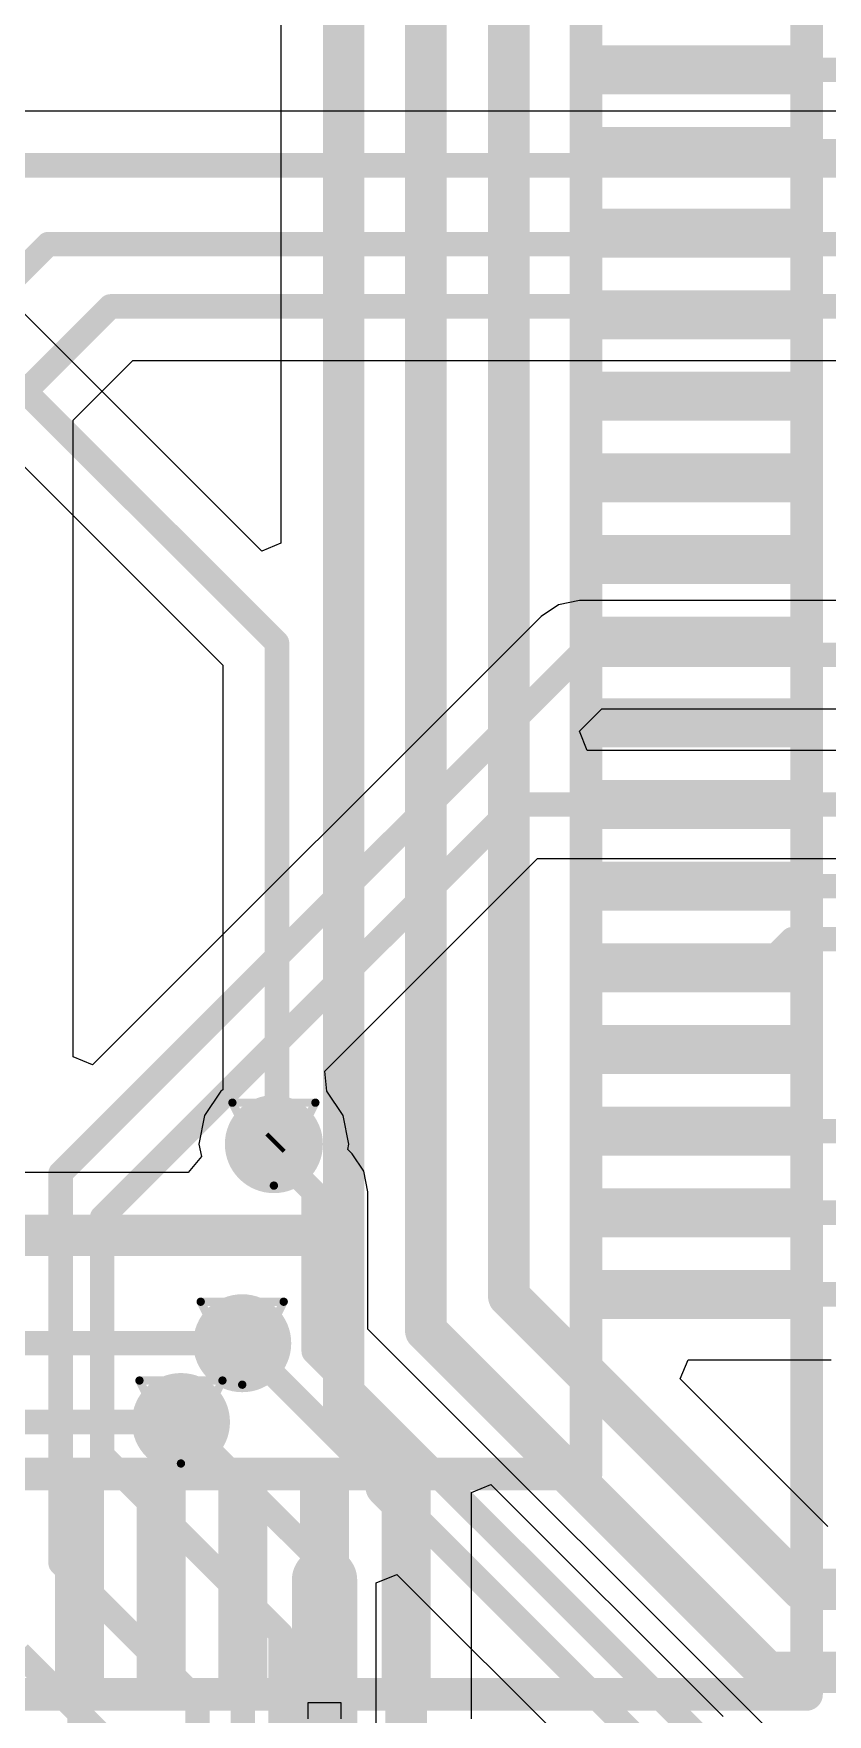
# Model space of a CAD drawing. Header units: millimetres. Extents: x 9.6 to 105, y 7.6 to 66.9.
# Drawn here: x 71.39 to 76.24, y 34.61 to 44.9 of the extents above; entities that cross this region are included whole.
import ezdxf

# ---------------------------------------------------------------- set-up
doc = ezdxf.new("R2010")
doc.units = ezdxf.units.MM
for name, color, linetype in [('BottomLayer', 5, 'Continuous'), ('BottomSolder', 6, 'Continuous'), ('DrillDrawing', 1, 'Continuous'), ('Mechanical2', 216, 'Continuous'), ('Mechanical3', 76, 'Continuous'), ('Mechanical5', 56, 'Continuous'), ('TopLayer', 1, 'Continuous'), ('TopOverlay', 2, 'Continuous'), ('TopPaste', 8, 'Continuous'), ('TopSolder', 216, 'Continuous'), ('ViaHoleLayer', 16, 'Continuous')]:
    doc.layers.add(name, color=color, linetype=linetype)

msp = doc.modelspace()

# ---------------------------------------------------------------- hatches: boundary and pattern name
at = {"layer": 'BottomLayer'}
h = msp.add_hatch(color=5, dxfattribs=at)
edge = h.paths.add_edge_path()
edge.add_arc((72.8572076, 38.09999999999999), 0.1999996, 0, 360)
h = msp.add_hatch(color=5, dxfattribs=at)
edge = h.paths.add_edge_path()
edge.add_arc((72.6634056, 36.88079999999999), 0.1999996, 0, 360)
h = msp.add_hatch(color=5, dxfattribs=at)
edge = h.paths.add_edge_path()
edge.add_arc((72.2884, 36.3982), 0.1999996, 0, 360)
at = {"layer": 'BottomSolder'}
h = msp.add_hatch(color=6, dxfattribs=at)
edge = h.paths.add_edge_path()
edge.add_arc((72.8572076, 38.09999999999999), 0.2999994, 0, 360)
h = msp.add_hatch(color=6, dxfattribs=at)
edge = h.paths.add_edge_path()
edge.add_arc((72.6634056, 36.88079999999999), 0.2999994, 0, 360)
h = msp.add_hatch(color=6, dxfattribs=at)
edge = h.paths.add_edge_path()
edge.add_arc((72.2884, 36.3982), 0.2999994, 0, 360)
at = {"layer": 'TopLayer'}
for points in [[(74.81732432999999, 44.8300221), (76.01732446999999, 44.8300221), (76.01732446999999, 44.5300227), (74.81732432999999, 44.5300227)], [(74.81727353, 44.3299977), (76.01727367, 44.3299977), (76.01727367, 44.0299983), (74.81727353, 44.0299983)], [(74.81732432999999, 43.8299733), (76.01732446999999, 43.8299733), (76.01732446999999, 43.5299739), (74.81732432999999, 43.5299739)], [(74.81732432999999, 43.3299997), (76.01732446999999, 43.3299997), (76.01732446999999, 43.0300003), (74.81732432999999, 43.0300003)], [(74.81732432999999, 42.8300261), (76.01732446999999, 42.8300261), (76.01732446999999, 42.5300267), (74.81732432999999, 42.5300267)], [(74.81732432999999, 42.3300017), (76.01732446999999, 42.3300017), (76.01732446999999, 42.03000229999999), (74.81732432999999, 42.03000229999999)], [(74.81732432999999, 41.8299773), (76.01732446999999, 41.8299773), (76.01732446999999, 41.5299779), (74.81732432999999, 41.5299779)], [(74.81732432999999, 41.3300037), (76.01732446999999, 41.3300037), (76.01732446999999, 41.0300043), (74.81732432999999, 41.0300043)], [(74.81732432999999, 40.8299793), (76.01732446999999, 40.8299793), (76.01732446999999, 40.52997989999999), (74.81732432999999, 40.52997989999999)], [(74.81732432999999, 40.33000569999999), (76.01732446999999, 40.33000569999999), (76.01732446999999, 40.0300063), (74.81732432999999, 40.0300063)], [(74.81732432999999, 39.8299813), (76.01732446999999, 39.8299813), (76.01732446999999, 39.5299819), (74.81732432999999, 39.5299819)], [(74.81732432999999, 39.3300077), (76.01732446999999, 39.3300077), (76.01732446999999, 39.0300083), (74.81732432999999, 39.0300083)], [(74.81732432999999, 38.82998329999999), (76.01732446999999, 38.82998329999999), (76.01732446999999, 38.5299839), (74.81732432999999, 38.5299839)], [(74.81732432999999, 38.3300097), (76.01732446999999, 38.3300097), (76.01732446999999, 38.0300103), (74.81732432999999, 38.0300103)], [(74.81732432999999, 37.8299853), (76.01732446999999, 37.8299853), (76.01732446999999, 37.5299859), (74.81732432999999, 37.5299859)], [(74.81732432999999, 37.3300117), (76.01732446999999, 37.3300117), (76.01732446999999, 37.0300123), (74.81732432999999, 37.0300123)], [(71.5173195, 36.03000287), (71.81731889999999, 36.03000287), (71.81731889999999, 34.83000273), (71.5173195, 34.83000273)], [(72.01729309999999, 36.03000287), (72.3172925, 36.03000287), (72.3172925, 34.83000273), (72.01729309999999, 34.83000273)], [(72.51731749999999, 36.03000287), (72.8173169, 36.03000287), (72.8173169, 34.83000273), (72.51731749999999, 34.83000273)], [(73.0172911, 36.03000287), (73.3172905, 36.03000287), (73.3172905, 34.83000273), (73.0172911, 34.83000273)], [(73.5173155, 36.03000287), (73.8173149, 36.03000287), (73.8173149, 34.83000273), (73.5173155, 34.83000273)]]:
    msp.add_hatch(color=1, dxfattribs=at).paths.add_polyline_path(points)
h = msp.add_hatch(color=1, dxfattribs=at)
edge = h.paths.add_edge_path()
edge.add_arc((72.8572076, 38.09999999999999), 0.1999996, 0, 360)
h = msp.add_hatch(color=1, dxfattribs=at)
edge = h.paths.add_edge_path()
edge.add_arc((72.6634056, 36.88079999999999), 0.1999996, 0, 360)
h = msp.add_hatch(color=1, dxfattribs=at)
edge = h.paths.add_edge_path()
edge.add_arc((72.2884, 36.3982), 0.1999996, 0, 360)
at = {"layer": 'TopPaste'}
for points in [[(74.81732432999999, 44.8300221), (76.01732446999999, 44.8300221), (76.01732446999999, 44.5300227), (74.81732432999999, 44.5300227)], [(74.81727353, 44.3299977), (76.01727367, 44.3299977), (76.01727367, 44.0299983), (74.81727353, 44.0299983)], [(74.81732432999999, 43.8299733), (76.01732446999999, 43.8299733), (76.01732446999999, 43.5299739), (74.81732432999999, 43.5299739)], [(74.81732432999999, 43.3299997), (76.01732446999999, 43.3299997), (76.01732446999999, 43.0300003), (74.81732432999999, 43.0300003)], [(74.81732432999999, 42.8300261), (76.01732446999999, 42.8300261), (76.01732446999999, 42.5300267), (74.81732432999999, 42.5300267)], [(74.81732432999999, 42.3300017), (76.01732446999999, 42.3300017), (76.01732446999999, 42.03000229999999), (74.81732432999999, 42.03000229999999)], [(74.81732432999999, 41.8299773), (76.01732446999999, 41.8299773), (76.01732446999999, 41.5299779), (74.81732432999999, 41.5299779)], [(74.81732432999999, 41.3300037), (76.01732446999999, 41.3300037), (76.01732446999999, 41.0300043), (74.81732432999999, 41.0300043)], [(74.81732432999999, 40.8299793), (76.01732446999999, 40.8299793), (76.01732446999999, 40.52997989999999), (74.81732432999999, 40.52997989999999)], [(74.81732432999999, 40.33000569999999), (76.01732446999999, 40.33000569999999), (76.01732446999999, 40.0300063), (74.81732432999999, 40.0300063)], [(74.81732432999999, 39.8299813), (76.01732446999999, 39.8299813), (76.01732446999999, 39.5299819), (74.81732432999999, 39.5299819)], [(74.81732432999999, 39.3300077), (76.01732446999999, 39.3300077), (76.01732446999999, 39.0300083), (74.81732432999999, 39.0300083)], [(74.81732432999999, 38.82998329999999), (76.01732446999999, 38.82998329999999), (76.01732446999999, 38.5299839), (74.81732432999999, 38.5299839)], [(74.81732432999999, 38.3300097), (76.01732446999999, 38.3300097), (76.01732446999999, 38.0300103), (74.81732432999999, 38.0300103)], [(74.81732432999999, 37.8299853), (76.01732446999999, 37.8299853), (76.01732446999999, 37.5299859), (74.81732432999999, 37.5299859)], [(74.81732432999999, 37.3300117), (76.01732446999999, 37.3300117), (76.01732446999999, 37.0300123), (74.81732432999999, 37.0300123)], [(71.5173195, 36.03000287), (71.81731889999999, 36.03000287), (71.81731889999999, 34.83000273), (71.5173195, 34.83000273)], [(72.01729309999999, 36.03000287), (72.3172925, 36.03000287), (72.3172925, 34.83000273), (72.01729309999999, 34.83000273)], [(72.51731749999999, 36.03000287), (72.8173169, 36.03000287), (72.8173169, 34.83000273), (72.51731749999999, 34.83000273)], [(73.0172911, 36.03000287), (73.3172905, 36.03000287), (73.3172905, 34.83000273), (73.0172911, 34.83000273)], [(73.5173155, 36.03000287), (73.8173149, 36.03000287), (73.8173149, 34.83000273), (73.5173155, 34.83000273)]]:
    msp.add_hatch(color=8, dxfattribs=at).paths.add_polyline_path(points)
at = {"layer": 'TopSolder'}
for points in [[(74.81732432999999, 44.8300221), (76.01732446999999, 44.8300221), (76.01732446999999, 44.5300227), (74.81732432999999, 44.5300227)], [(74.81727353, 44.3299977), (76.01727367, 44.3299977), (76.01727367, 44.0299983), (74.81727353, 44.0299983)], [(74.81732432999999, 43.8299733), (76.01732446999999, 43.8299733), (76.01732446999999, 43.5299739), (74.81732432999999, 43.5299739)], [(74.81732432999999, 43.3299997), (76.01732446999999, 43.3299997), (76.01732446999999, 43.0300003), (74.81732432999999, 43.0300003)], [(74.81732432999999, 42.8300261), (76.01732446999999, 42.8300261), (76.01732446999999, 42.5300267), (74.81732432999999, 42.5300267)], [(74.81732432999999, 42.3300017), (76.01732446999999, 42.3300017), (76.01732446999999, 42.03000229999999), (74.81732432999999, 42.03000229999999)], [(74.81732432999999, 41.8299773), (76.01732446999999, 41.8299773), (76.01732446999999, 41.5299779), (74.81732432999999, 41.5299779)], [(74.81732432999999, 41.3300037), (76.01732446999999, 41.3300037), (76.01732446999999, 41.0300043), (74.81732432999999, 41.0300043)], [(74.81732432999999, 40.8299793), (76.01732446999999, 40.8299793), (76.01732446999999, 40.52997989999999), (74.81732432999999, 40.52997989999999)], [(74.81732432999999, 40.33000569999999), (76.01732446999999, 40.33000569999999), (76.01732446999999, 40.0300063), (74.81732432999999, 40.0300063)], [(74.81732432999999, 39.8299813), (76.01732446999999, 39.8299813), (76.01732446999999, 39.5299819), (74.81732432999999, 39.5299819)], [(74.81732432999999, 39.3300077), (76.01732446999999, 39.3300077), (76.01732446999999, 39.0300083), (74.81732432999999, 39.0300083)], [(74.81732432999999, 38.82998329999999), (76.01732446999999, 38.82998329999999), (76.01732446999999, 38.5299839), (74.81732432999999, 38.5299839)], [(74.81732432999999, 38.3300097), (76.01732446999999, 38.3300097), (76.01732446999999, 38.0300103), (74.81732432999999, 38.0300103)], [(74.81732432999999, 37.8299853), (76.01732446999999, 37.8299853), (76.01732446999999, 37.5299859), (74.81732432999999, 37.5299859)], [(74.81732432999999, 37.3300117), (76.01732446999999, 37.3300117), (76.01732446999999, 37.0300123), (74.81732432999999, 37.0300123)], [(71.5173195, 36.03000287), (71.81731889999999, 36.03000287), (71.81731889999999, 34.83000273), (71.5173195, 34.83000273)], [(72.01729309999999, 36.03000287), (72.3172925, 36.03000287), (72.3172925, 34.83000273), (72.01729309999999, 34.83000273)], [(72.51731749999999, 36.03000287), (72.8173169, 36.03000287), (72.8173169, 34.83000273), (72.51731749999999, 34.83000273)], [(73.0172911, 36.03000287), (73.3172905, 36.03000287), (73.3172905, 34.83000273), (73.0172911, 34.83000273)], [(73.5173155, 36.03000287), (73.8173149, 36.03000287), (73.8173149, 34.83000273), (73.5173155, 34.83000273)]]:
    msp.add_hatch(color=216, dxfattribs=at).paths.add_polyline_path(points)
h = msp.add_hatch(color=216, dxfattribs=at)
edge = h.paths.add_edge_path()
edge.add_arc((72.8572076, 38.09999999999999), 0.2999994, 0, 360)
h = msp.add_hatch(color=216, dxfattribs=at)
edge = h.paths.add_edge_path()
edge.add_arc((72.6634056, 36.88079999999999), 0.2999994, 0, 360)
h = msp.add_hatch(color=216, dxfattribs=at)
edge = h.paths.add_edge_path()
edge.add_arc((72.2884, 36.3982), 0.2999994, 0, 360)
at = {"layer": 'ViaHoleLayer'}
h = msp.add_hatch(color=16, dxfattribs=at)
edge = h.paths.add_edge_path()
edge.add_arc((72.8572076, 38.09999999999999), 0.0999998, 0, 360)
h = msp.add_hatch(color=16, dxfattribs=at)
edge = h.paths.add_edge_path()
edge.add_arc((72.6634056, 36.88079999999999), 0.0999998, 0, 360)
h = msp.add_hatch(color=16, dxfattribs=at)
edge = h.paths.add_edge_path()
edge.add_arc((72.2884, 36.3982), 0.0999998, 0, 360)

# ---------------------------------------------------------------- linework, layer by layer
at = {"layer": 'BottomLayer'}
for p, q in [((100.9618123, 44.42576586), (70.25303957999999, 44.42576586)), ((71.62916586, 42.53474601999999), (71.99385398, 42.89943414)), ((71.99385398, 42.89943414), (78.04494678, 42.89943414)), ((71.62916586, 38.63412136), (71.62916586, 42.53474601999999)), ((74.59999049999999, 41.40334112), (74.49249008, 41.33150991999999)), ((74.7268, 41.42856586), (74.59999049999999, 41.40334112)), ((78.57834678, 41.42856586), (74.7268, 41.42856586)), ((74.49249008, 41.33150991999999), (71.74649862, 38.58551846)), ((74.72692446, 40.62870462), (74.86405398, 40.76583414)), ((74.86405398, 40.76583414), (78.57834678, 40.76583414)), ((74.77552736, 40.51137186), (74.72692446, 40.62870462)), ((76.49554677999998, 40.51137186), (74.77552736, 40.51137186)), ((73.16960981999999, 38.54657518), (74.47167732, 39.84864013999999)), ((74.47167732, 39.84864013999999), (76.49554677999998, 39.84864013999999)), ((71.74649862, 38.58551846), (71.62916586, 38.63412136)), ((73.1816418, 38.42442912), (73.16960981999999, 38.54657518)), ((73.28109804, 38.27558003999999), (73.1816418, 38.42442912)), ((73.31602303999999, 38.09999999999999), (73.28109804, 38.27558003999999)), ((73.30958414, 38.06763024), (73.31602303999999, 38.09999999999999)), ((73.33550991999999, 38.04170446), (73.30958414, 38.06763024)), ((73.40734112, 37.9342015), (73.33550991999999, 38.04170446)), ((73.43256586, 37.807392), (73.40734112, 37.9342015)), ((73.43256586, 36.96725398), (73.43256586, 37.807392)), ((78.46630992, 31.93351246), (73.43256586, 36.96725398)), ((73.48336586, 35.41261142), (73.61036586, 35.46521736)), ((73.48336586, 27.77245398), (73.48336586, 35.41261142)), ((73.61036586, 35.46521736), (74.75103414, 34.32454908))]:
    msp.add_line(p, q, dxfattribs=at)
at = {"layer": 'BottomLayer', "const_width": 0.1499997}
for points in [[(70.0024, 44.0944), (101.6450088, 44.0944)], [(67.91959999999999, 40.0558), (71.4756, 43.6118)], [(71.4756, 43.6118), (88.36659999999999, 43.6118)], [(71.2978, 42.672), (71.8566, 43.2308)], [(71.8566, 43.2308), (78.359, 43.2308)], [(71.5518, 37.9222), (74.7268, 41.0972)], [(74.7268, 41.0972), (78.8924, 41.0972)], [(71.80579999999999, 37.65138519999999), (74.3344208, 40.180006)], [(74.3344208, 40.180006), (76.8096, 40.180006)], [(72.8572076, 38.0513844), (72.8572076, 38.09999999999999)], [(72.8572076, 38.0513844), (73.1012, 37.807392)], [(71.5518, 35.5346), (71.5518, 37.9222)], [(73.1012, 36.83), (73.1012, 37.807392)], [(71.80579999999999, 36.195), (71.80579999999999, 37.65138519999999)], [(72.6634056, 36.88079999999999), (75.08239999999999, 34.4618056)], [(73.1012, 36.83), (78.232, 31.6992)], [(72.2884, 36.3982), (73.15199999999999, 35.5346)], [(71.80579999999999, 36.195), (72.898, 35.10279999999999)], [(71.5518, 35.5346), (72.39, 34.6964)], [(73.15199999999999, 27.6352), (73.15199999999999, 35.5346)], [(72.898, 30.861), (72.898, 35.10279999999999)], [(71.2978, 34.9839788), (72.08916239999999, 34.1926164)], [(72.39, 31.77539999999999), (72.39, 34.6964)]]:
    msp.add_lwpolyline(points, dxfattribs=at)
at = {"layer": 'BottomLayer', "const_width": 0.07499858}
for points in [[(71.43809944, 43.6118, 1), (71.51310056, 43.6118, 1)], [(71.43809944, 43.6118, 1), (71.51310056, 43.6118, 1)], [(71.81909944, 43.2308, 1), (71.89410055999998, 43.2308, 1)], [(71.81909944, 43.2308, 1), (71.89410055999998, 43.2308, 1)], [(74.68929944, 41.0972, 1), (74.76430056, 41.0972, 1)], [(74.68929944, 41.0972, 1), (74.76430056, 41.0972, 1)], [(74.29692023999999, 40.180006, 1), (74.37192136, 40.180006, 1)], [(74.29692023999999, 40.180006, 1), (74.37192136, 40.180006, 1)], [(72.81970704, 38.09999999999999, 1), (72.89470816, 38.09999999999999, 1)], [(72.81970704, 38.0513844, 1), (72.89470816, 38.0513844, 1)], [(72.81970704, 38.0513844, 1), (72.89470816, 38.0513844, 1)], [(71.51429944, 37.9222, 1), (71.58930056, 37.9222, 1)], [(71.51429944, 37.9222, 1), (71.58930056, 37.9222, 1)], [(73.06369944, 37.807392, 1), (73.13870056, 37.807392, 1)], [(73.06369944, 37.807392, 1), (73.13870056, 37.807392, 1)], [(71.76829943999999, 37.65138519999999, 1), (71.84330056, 37.65138519999999, 1)], [(71.76829943999999, 37.65138519999999, 1), (71.84330056, 37.65138519999999, 1)], [(72.62590503999999, 36.88079999999999, 1), (72.70090616, 36.88079999999999, 1)], [(73.06369944, 36.83, 1), (73.13870056, 36.83, 1)], [(73.06369944, 36.83, 1), (73.13870056, 36.83, 1)], [(72.25089944, 36.3982, 1), (72.32590056, 36.3982, 1)], [(71.76829943999999, 36.195, 1), (71.84330056, 36.195, 1)], [(71.76829943999999, 36.195, 1), (71.84330056, 36.195, 1)], [(71.51429944, 35.5346, 1), (71.58930056, 35.5346, 1)], [(71.51429944, 35.5346, 1), (71.58930056, 35.5346, 1)], [(73.11449943999999, 35.5346, 1), (73.18950056, 35.5346, 1)], [(73.11449943999999, 35.5346, 1), (73.18950056, 35.5346, 1)], [(72.86049944, 35.10279999999999, 1), (72.93550056, 35.10279999999999, 1)], [(72.86049944, 35.10279999999999, 1), (72.93550056, 35.10279999999999, 1)], [(72.35249944, 34.6964, 1), (72.42750056, 34.6964, 1)], [(72.35249944, 34.6964, 1), (72.42750056, 34.6964, 1)]]:
    msp.add_lwpolyline(points, format="xyb", close=True, dxfattribs=at)
at = {"layer": 'DrillDrawing', "const_width": 0.0508}
for points in [[(72.6032076, 38.354), (73.1112076, 38.354)], [(72.6032076, 38.354), (72.8572076, 37.846)], [(72.8572076, 37.846), (73.1112076, 38.354)], [(72.40940559999999, 37.1348), (72.9174056, 37.1348)], [(72.40940559999999, 37.1348), (72.6634056, 36.6268)], [(72.6634056, 36.6268), (72.9174056, 37.1348)], [(72.03439999999999, 36.6522), (72.54239999999999, 36.6522)], [(72.03439999999999, 36.6522), (72.2884, 36.1442)], [(72.2884, 36.1442), (72.54239999999999, 36.6522)]]:
    msp.add_lwpolyline(points, dxfattribs=at)
at = {"layer": 'DrillDrawing', "const_width": 0.0254}
for points in [[(72.5905076, 38.354, 1), (72.61590759999999, 38.354, 1)], [(72.5905076, 38.354, 1), (72.61590759999999, 38.354, 1)], [(73.09850759999999, 38.354, 1), (73.1239076, 38.354, 1)], [(73.09850759999999, 38.354, 1), (73.1239076, 38.354, 1)], [(72.8445076, 37.846, 1), (72.86990759999999, 37.846, 1)], [(72.8445076, 37.846, 1), (72.86990759999999, 37.846, 1)], [(72.3967056, 37.1348, 1), (72.4221056, 37.1348, 1)], [(72.3967056, 37.1348, 1), (72.4221056, 37.1348, 1)], [(72.9047056, 37.1348, 1), (72.93010559999999, 37.1348, 1)], [(72.9047056, 37.1348, 1), (72.93010559999999, 37.1348, 1)], [(72.0217, 36.6522, 1), (72.0471, 36.6522, 1)], [(72.0217, 36.6522, 1), (72.0471, 36.6522, 1)], [(72.5297, 36.6522, 1), (72.5551, 36.6522, 1)], [(72.5297, 36.6522, 1), (72.5551, 36.6522, 1)], [(72.6507056, 36.6268, 1), (72.67610559999999, 36.6268, 1)], [(72.6507056, 36.6268, 1), (72.67610559999999, 36.6268, 1)], [(72.2757, 36.1442, 1), (72.30109999999999, 36.1442, 1)], [(72.2757, 36.1442, 1), (72.30109999999999, 36.1442, 1)]]:
    msp.add_lwpolyline(points, format="xyb", close=True, dxfattribs=at)
at = {"layer": 'Mechanical2', "const_width": 0.1999996}
for points in [[(74.7672876, 36.0799888), (74.7672876, 50.2800112)], [(60.56731599999999, 36.0799888), (74.7672876, 36.0799888)]]:
    msp.add_lwpolyline(points, dxfattribs=at)
at = {"layer": 'Mechanical2', "const_width": 0.0999998}
msp.add_lwpolyline([(74.71728769999999, 36.0799888, 1), (74.81728749999999, 36.0799888, 1)], format="xyb", close=True, dxfattribs=at)
msp.add_lwpolyline([(74.71728769999999, 36.0799888, 1), (74.81728749999999, 36.0799888, 1)], format="xyb", close=True, dxfattribs=at)
at = {"layer": 'Mechanical3', "const_width": 0.1999996}
for points in [[(76.1172976, 34.7299788), (76.1172976, 51.6300212)], [(59.21730599999999, 34.7299788), (76.1172976, 34.7299788)]]:
    msp.add_lwpolyline(points, dxfattribs=at)
at = {"layer": 'Mechanical3', "const_width": 0.0999998}
msp.add_lwpolyline([(76.0672977, 34.7299788, 1), (76.16729749999999, 34.7299788, 1)], format="xyb", close=True, dxfattribs=at)
msp.add_lwpolyline([(76.0672977, 34.7299788, 1), (76.16729749999999, 34.7299788, 1)], format="xyb", close=True, dxfattribs=at)
at = {"layer": 'Mechanical5', "const_width": 0.1999996}
for points in [[(76.1172976, 34.7299788), (76.1172976, 51.6300212)], [(59.21730599999999, 34.7299788), (76.1172976, 34.7299788)]]:
    msp.add_lwpolyline(points, dxfattribs=at)
at = {"layer": 'Mechanical5', "const_width": 0.0999998}
msp.add_lwpolyline([(76.0672977, 34.7299788, 1), (76.16729749999999, 34.7299788, 1)], format="xyb", close=True, dxfattribs=at)
msp.add_lwpolyline([(76.0672977, 34.7299788, 1), (76.16729749999999, 34.7299788, 1)], format="xyb", close=True, dxfattribs=at)
at = {"layer": 'TopLayer'}
for p, q in [((72.89984658, 48.1382197), (72.89984658, 41.78071146)), ((72.78251381999999, 41.73210855999999), (70.43338211999999, 44.08124025999999)), ((69.96475973999999, 43.61261787999999), (72.54484093999999, 41.03253668)), ((72.89984658, 41.78071146), (72.78251381999999, 41.73210855999999)), ((72.54484093999999, 41.03253668), (72.54484093999999, 38.43249362)), ((72.53277594, 38.42443166), (72.43331716, 38.27558003999999)), ((72.54484093999999, 38.43249362), (72.53277594, 38.42443166)), ((72.43331716, 38.27558003999999), (72.39839215999999, 38.09999999999999)), ((72.39839215999999, 38.09999999999999), (72.4135585, 38.02375936)), ((72.4135585, 38.02375936), (72.33298716, 37.92558581999999)), ((72.33298716, 37.92558581999999), (63.7706116, 37.92558581999999)), ((75.34333928, 36.66268004), (75.39194218, 36.78001279999999)), ((75.39194218, 36.78001279999999), (76.2673227, 36.78001279999999)), ((76.2478663, 35.75815302), (75.34333928, 36.66268004)), ((74.0673144, 35.96714676), (74.18464716, 36.01574712)), ((74.0673144, 34.58000449999999), (74.0673144, 35.96714676)), ((74.18464716, 36.01574712), (75.60642485999999, 34.59397196)), ((73.0673164, 34.58000449999999), (73.0673164, 34.6800043)), ((73.0673164, 34.6800043), (73.267316, 34.6800043)), ((73.267316, 34.6800043), (73.267316, 34.58000449999999))]:
    msp.add_line(p, q, dxfattribs=at)
for points, const_width in [([(73.2842324, 37.4089676), (73.2842324, 48.13823239999999)], 0.254), ([(73.78699999999999, 36.957), (73.78699999999999, 46.33915039999999)], 0.254), ([(74.29499999999999, 37.1674136), (74.29499999999999, 46.1287368)], 0.254), ([(75.4173244, 44.6800224), (77.87639999999999, 44.6800224)], 0.1499997), ([(75.41727359999999, 44.179998), (77.40980199999998, 44.179998)], 0.1499997), ([(69.97699999999999, 44.069), (72.87620679999999, 41.16979319999999)], 0.1499997), ([(72.87620679999999, 38.1189992), (72.87620679999999, 41.16979319999999)], 0.1499997), ([(75.4173244, 40.180006), (76.8096, 40.180006)], 0.1499997), ([(75.4173244, 39.6799816), (80.5231816, 39.6799816)], 0.1499997), ([(75.9423424, 39.26712999999999), (76.03017559999999, 39.35496319999999)], 0.1499997), ([(76.03017559999999, 39.35496319999999), (80.55173119999999, 39.35496319999999)], 0.1499997), ([(75.8673108, 39.18000799999999), (75.9423424, 39.2549888)], 0.1499997), ([(75.9423424, 39.2549888), (75.9423424, 39.26712999999999)], 0.1499997), ([(75.4173244, 39.18000799999999), (75.8673108, 39.18000799999999)], 0.1499997), ([(72.8572076, 38.09999999999999), (72.87620679999999, 38.1189992)], 0.1499997), ([(75.4173244, 38.18001), (87.54999, 38.18001)], 0.1499997), ([(75.4173244, 37.67998559999999), (87.26058239999999, 37.67998559999999)], 0.1499997), ([(63.6766824, 37.5412), (73.15199999999999, 37.5412)], 0.254), ([(73.15199999999999, 37.5412), (73.2842324, 37.4089676)], 0.254), ([(73.2842324, 36.3841284), (73.2842324, 37.4089676)], 0.254), ([(74.29499999999999, 37.1674136), (76.0886464, 35.3737672)], 0.254), ([(75.4173244, 37.180012), (87.406988, 37.180012)], 0.1499997), ([(73.78699999999999, 36.957), (75.87823279999999, 34.8657672)], 0.254), ([(69.4720988, 36.88079999999999), (72.6634056, 36.88079999999999)], 0.1499997), ([(70.39589679999999, 36.3982), (72.2884, 36.3982)], 0.1499997), ([(73.2842324, 36.3841284), (73.54427759999999, 36.1240324)], 0.254), ([(73.54427759999999, 36.0030268), (73.54427759999999, 36.1240324)], 0.254), ([(73.54427759999999, 36.0030268), (73.6443028, 35.9030016)], 0.254), ([(73.6443028, 35.4530152), (73.6443028, 35.9030016)], 0.254), ([(73.1672908, 33.8226908), (73.1672908, 35.4300028)], 0.3999992), ([(73.6443028, 35.4530152), (73.6673152, 35.4300028)], 0.254), ([(73.6673152, 33.1543152), (73.6673152, 35.4300028)], 0.254), ([(71.6673192, 34.0614), (71.6673192, 35.4300028)], 0.1499997), ([(72.66731719999999, 33.9323172), (72.66731719999999, 35.4300028)], 0.1499997), ([(76.0886464, 35.3737672), (78.1666204, 35.3737672)], 0.254), ([(75.87823279999999, 34.8657672), (77.95620679999999, 34.8657672)], 0.254)]:
    msp.add_lwpolyline(points, dxfattribs=dict(at, const_width=const_width))
for points, const_width in [([(75.37982384, 44.6800224, 1), (75.45482496, 44.6800224, 1)], 0.07499858), ([(75.37977303999999, 44.179998, 1), (75.45477416, 44.179998, 1)], 0.07499858), ([(72.83870624, 41.16979319999999, 1), (72.91370736, 41.16979319999999, 1)], 0.07499858), ([(72.83870624, 41.16979319999999, 1), (72.91370736, 41.16979319999999, 1)], 0.07499858), ([(75.37982384, 40.180006, 1), (75.45482496, 40.180006, 1)], 0.07499858), ([(75.37982384, 39.6799816, 1), (75.45482496, 39.6799816, 1)], 0.07499858), ([(75.99267504, 39.35496319999999, 1), (76.06767615999999, 39.35496319999999, 1)], 0.07499858), ([(75.99267504, 39.35496319999999, 1), (76.06767615999999, 39.35496319999999, 1)], 0.07499858), ([(75.90484184, 39.26712999999999, 1), (75.97984296, 39.26712999999999, 1)], 0.07499858), ([(75.90484184, 39.26712999999999, 1), (75.97984296, 39.26712999999999, 1)], 0.07499858), ([(75.90484184, 39.2549888, 1), (75.97984296, 39.2549888, 1)], 0.07499858), ([(75.90484184, 39.2549888, 1), (75.97984296, 39.2549888, 1)], 0.07499858), ([(75.37982384, 39.18000799999999, 1), (75.45482496, 39.18000799999999, 1)], 0.07499858), ([(75.82981024, 39.18000799999999, 1), (75.90481136, 39.18000799999999, 1)], 0.07499858), ([(75.82981024, 39.18000799999999, 1), (75.90481136, 39.18000799999999, 1)], 0.07499858), ([(72.83870624, 38.1189992, 1), (72.91370736, 38.1189992, 1)], 0.07499858), ([(72.83870624, 38.1189992, 1), (72.91370736, 38.1189992, 1)], 0.07499858), ([(75.37982384, 38.18001, 1), (75.45482496, 38.18001, 1)], 0.07499858), ([(72.81970704, 38.09999999999999, 1), (72.89470816, 38.09999999999999, 1)], 0.07499858), ([(75.37982384, 37.67998559999999, 1), (75.45482496, 37.67998559999999, 1)], 0.07499858), ([(73.0885, 37.5412, 1), (73.21549999999999, 37.5412, 1)], 0.127), ([(73.0885, 37.5412, 1), (73.21549999999999, 37.5412, 1)], 0.127), ([(73.2207324, 37.4089676, 1), (73.3477324, 37.4089676, 1)], 0.127), ([(73.2207324, 37.4089676, 1), (73.3477324, 37.4089676, 1)], 0.127), ([(73.2207324, 37.4089676, 1), (73.3477324, 37.4089676, 1)], 0.127), ([(74.2315, 37.1674136, 1), (74.3585, 37.1674136, 1)], 0.127), ([(74.2315, 37.1674136, 1), (74.3585, 37.1674136, 1)], 0.127), ([(75.37982384, 37.180012, 1), (75.45482496, 37.180012, 1)], 0.07499858), ([(73.72349999999999, 36.957, 1), (73.8505, 36.957, 1)], 0.127), ([(73.72349999999999, 36.957, 1), (73.8505, 36.957, 1)], 0.127), ([(72.62590503999999, 36.88079999999999, 1), (72.70090616, 36.88079999999999, 1)], 0.07499858), ([(72.25089944, 36.3982, 1), (72.32590056, 36.3982, 1)], 0.07499858), ([(73.2207324, 36.3841284, 1), (73.3477324, 36.3841284, 1)], 0.127), ([(73.2207324, 36.3841284, 1), (73.3477324, 36.3841284, 1)], 0.127), ([(73.4807776, 36.1240324, 1), (73.60777759999999, 36.1240324, 1)], 0.127), ([(73.4807776, 36.1240324, 1), (73.60777759999999, 36.1240324, 1)], 0.127), ([(73.4807776, 36.0030268, 1), (73.60777759999999, 36.0030268, 1)], 0.127), ([(73.4807776, 36.0030268, 1), (73.60777759999999, 36.0030268, 1)], 0.127), ([(73.5808028, 35.9030016, 1), (73.7078028, 35.9030016, 1)], 0.127), ([(73.5808028, 35.9030016, 1), (73.7078028, 35.9030016, 1)], 0.127), ([(73.067291, 35.4300028, 1), (73.2672906, 35.4300028, 1)], 0.1999996), ([(73.5808028, 35.4530152, 1), (73.7078028, 35.4530152, 1)], 0.127), ([(73.5808028, 35.4530152, 1), (73.7078028, 35.4530152, 1)], 0.127), ([(73.60381519999999, 35.4300028, 1), (73.7308152, 35.4300028, 1)], 0.127), ([(73.60381519999999, 35.4300028, 1), (73.7308152, 35.4300028, 1)], 0.127), ([(71.62981864, 35.4300028, 1), (71.70481975999999, 35.4300028, 1)], 0.07499858), ([(72.62981663999999, 35.4300028, 1), (72.70481776, 35.4300028, 1)], 0.07499858), ([(76.0251464, 35.3737672, 1), (76.15214639999999, 35.3737672, 1)], 0.127), ([(76.0251464, 35.3737672, 1), (76.15214639999999, 35.3737672, 1)], 0.127), ([(75.81473279999999, 34.8657672, 1), (75.9417328, 34.8657672, 1)], 0.127), ([(75.81473279999999, 34.8657672, 1), (75.9417328, 34.8657672, 1)], 0.127)]:
    msp.add_lwpolyline(points, format="xyb", close=True, dxfattribs=dict(at, const_width=const_width))
at = {"layer": 'TopOverlay', "const_width": 0.1999996}
for points in [[(74.7672876, 36.0799888), (74.7672876, 36.65499399999999)], [(74.1922824, 36.0799888), (74.7672876, 36.0799888)]]:
    msp.add_lwpolyline(points, dxfattribs=at)
at = {"layer": 'TopOverlay', "const_width": 0.0999998}
for points in [[(74.71728769999999, 36.65499399999999, 1), (74.81728749999999, 36.65499399999999, 1)], [(74.1422825, 36.0799888, 1), (74.2422823, 36.0799888, 1)], [(74.71728769999999, 36.0799888, 1), (74.81728749999999, 36.0799888, 1)], [(74.71728769999999, 36.0799888, 1), (74.81728749999999, 36.0799888, 1)]]:
    msp.add_lwpolyline(points, format="xyb", close=True, dxfattribs=at)

doc.saveas('drawing.dxf')
